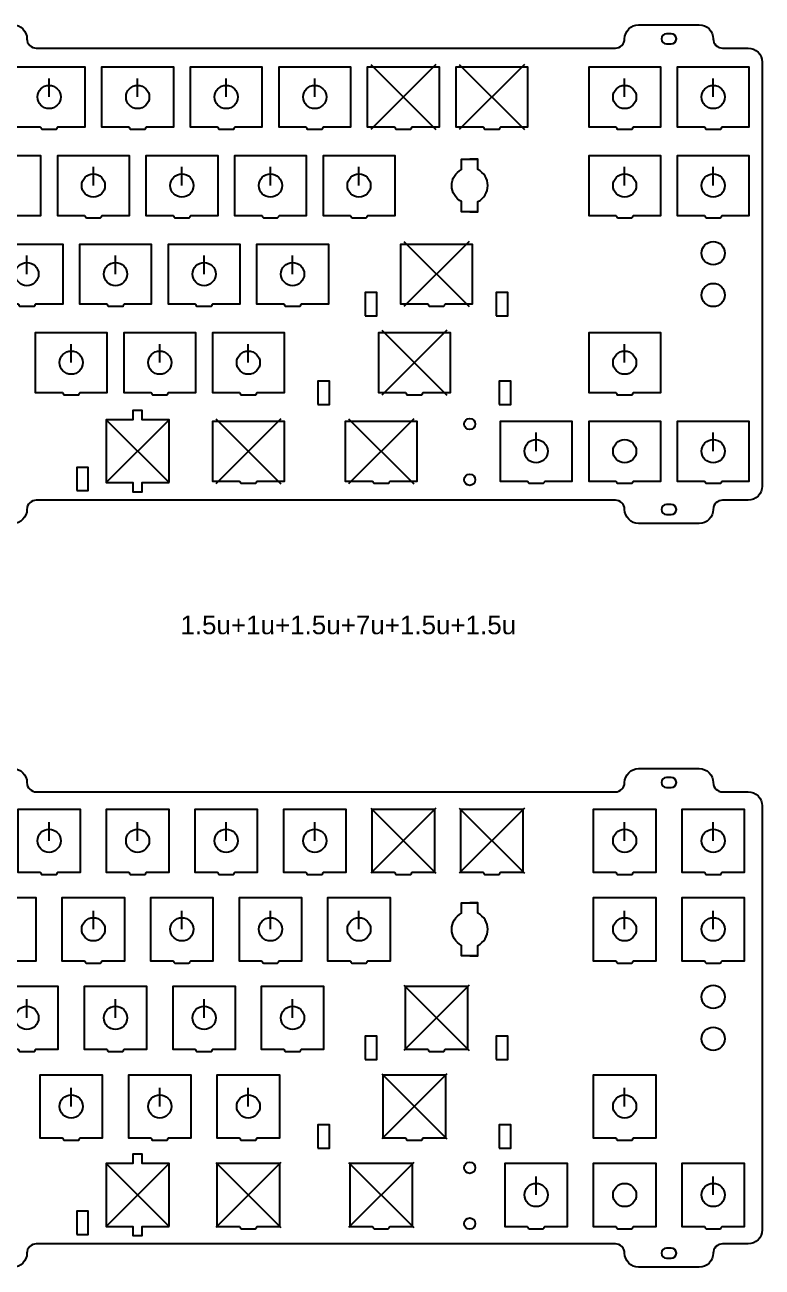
# Model space of a CAD drawing. Header units: millimetres. Extents: x 106 to 821, y 205 to 497.
# Drawn here: x 662.3 to 820.9, y 229.5 to 496.7 of the extents above; entities that cross this region are included whole.
import ezdxf

# ---------------------------------------------------------------- set-up
doc = ezdxf.new("R2010")
doc.units = ezdxf.units.MM
doc.layers.get('Defpoints').update_dxf_attribs({"color": 1})
doc.layers.add('Cmts', color=3, linetype='Continuous')
doc.styles.get("Standard").update_dxf_attribs({"font": 'arial.ttf'})

msp = doc.modelspace()

# ---------------------------------------------------------------- linework, layer by layer
for p, q in [((667.55, 481.18), (667.55, 485.18)), ((686.6, 481.18), (686.6, 485.18)), ((705.65, 481.18), (705.65, 485.18)), ((724.7, 481.18), (724.7, 485.18)), ((791.37, 481.18), (791.37, 485.18)), ((810.42, 481.18), (810.42, 485.18)), ((677.07, 462.13), (677.07, 466.13)), ((696.12, 462.13), (696.12, 466.13)), ((715.17, 462.13), (715.17, 466.13)), ((734.22, 462.13), (734.22, 466.13)), ((791.37, 462.13), (791.37, 466.13)), ((810.42, 462.13), (810.42, 466.13)), ((662.79, 443.08), (662.79, 447.08)), ((681.84, 443.08), (681.84, 447.08)), ((700.89, 443.08), (700.89, 447.08)), ((719.94, 443.08), (719.94, 447.08)), ((672.31, 424.03), (672.31, 428.03)), ((691.36, 424.03), (691.36, 428.03)), ((710.41, 424.03), (710.41, 428.03)), ((791.37, 424.03), (791.37, 428.03)), ((772.32, 404.98), (772.32, 408.98)), ((810.42, 404.98), (810.42, 408.98)), ((667.55, 321.18), (667.55, 325.18)), ((686.6, 321.18), (686.6, 325.18)), ((705.65, 321.18), (705.65, 325.18)), ((724.7, 321.18), (724.7, 325.18)), ((791.37, 321.18), (791.37, 325.18)), ((810.42, 321.18), (810.42, 325.18)), ((677.07, 302.13), (677.07, 306.13)), ((696.12, 302.13), (696.12, 306.13)), ((715.17, 302.13), (715.17, 306.13)), ((734.22, 302.13), (734.22, 306.13)), ((791.37, 302.13), (791.37, 306.13)), ((810.42, 302.13), (810.42, 306.13)), ((662.79, 283.08), (662.79, 287.08)), ((681.84, 283.08), (681.84, 287.08)), ((700.89, 283.08), (700.89, 287.08)), ((719.94, 283.08), (719.94, 287.08)), ((672.31, 264.03), (672.31, 268.03)), ((691.36, 264.03), (691.36, 268.03)), ((710.41, 264.03), (710.41, 268.03)), ((791.37, 264.03), (791.37, 268.03)), ((772.32, 244.98), (772.32, 248.98)), ((810.42, 244.98), (810.42, 248.98))]:
    msp.add_line(p, q)
for points in [[(659.79, 496.7, -0.414214), (662.79, 493.7), (662.79, 493.7, 0.414214), (664.79, 491.7), (789.37, 491.7, 0.414214), (791.37, 493.7), (791.37, 493.7, -0.414214), (794.37, 496.7), (807.42, 496.7, -0.414214), (810.42, 493.7), (810.42, 493.7, 0.414214), (812.42, 491.7), (817.95, 491.7, -0.414214), (820.95, 488.7), (820.95, 397.45, -0.414214), (817.95, 394.45), (812.42, 394.45, 0.414214), (810.42, 392.45), (810.42, 392.45, -0.414214), (807.42, 389.45), (794.37, 389.45, -0.414214), (791.37, 392.45, 0.414214), (789.37, 394.45), (664.79, 394.45, 0.414214), (662.79, 392.45), (662.79, 392.45, -0.414214), (659.79, 389.45)], [(758.04, 456.45), (756.28, 456.45), (756.28, 458.67, -0.613096), (756.28, 465.58), (756.28, 467.8), (758.04, 467.8)], [(759.8, 456.45), (758.04, 456.45), (759.8, 456.45), (759.8, 458.67, 0.613096), (759.8, 465.58), (759.8, 467.8), (758.04, 467.8), (759.8, 467.8)], [(659.79, 336.7, -0.414214), (662.79, 333.7), (662.79, 333.7, 0.414214), (664.79, 331.7), (789.37, 331.7, 0.414214), (791.37, 333.7), (791.37, 333.7, -0.414214), (794.37, 336.7), (807.42, 336.7, -0.414214), (810.42, 333.7), (810.42, 333.7, 0.414214), (812.42, 331.7), (817.95, 331.7, -0.414214), (820.95, 328.7), (820.95, 237.45, -0.414214), (817.95, 234.45), (812.42, 234.45, 0.414214), (810.42, 232.45), (810.42, 232.45, -0.414214), (807.42, 229.45), (794.37, 229.45, -0.414214), (791.37, 232.45, 0.414214), (789.37, 234.45), (664.79, 234.45, 0.414214), (662.79, 232.45), (662.79, 232.45, -0.414214), (659.79, 229.45)], [(758.04, 296.45), (756.28, 296.45), (756.28, 298.67, -0.613096), (756.28, 305.58), (756.28, 307.8), (758.04, 307.8)], [(759.8, 296.45), (758.04, 296.45), (759.8, 296.45), (759.8, 298.67, 0.613096), (759.8, 305.58), (759.8, 307.8), (758.04, 307.8), (759.8, 307.8)]]:
    msp.add_lwpolyline(points, format="xyb")
for points in [[(801.4, 492.6, 1), (801.4, 494.8), (800.4, 494.8, 1), (800.4, 492.6)], [(675.31, 487.57), (675.31, 487.57), (659.81, 487.57), (659.81, 487.57), (659.81, 474.77), (659.81, 474.77), (665.56, 474.77, -0.414214), (665.81, 474.52), (665.81, 474.52, 0.414214), (666.06, 474.27), (669.06, 474.27, 0.414214), (669.31, 474.52), (669.31, 474.52, -0.414214), (669.56, 474.77), (675.31, 474.77), (675.31, 474.77)], [(694.36, 487.57), (694.36, 487.57), (678.86, 487.57), (678.86, 487.57), (678.86, 474.77), (678.86, 474.77), (684.61, 474.77, -0.414214), (684.86, 474.52), (684.86, 474.52, 0.414214), (685.11, 474.27), (688.11, 474.27, 0.414214), (688.36, 474.52), (688.36, 474.52, -0.414214), (688.61, 474.77), (694.36, 474.77), (694.36, 474.77)], [(713.41, 487.57), (713.41, 487.57), (697.91, 487.57), (697.91, 487.57), (697.91, 474.77), (697.91, 474.77), (703.66, 474.77, -0.414214), (703.91, 474.52), (703.91, 474.52, 0.414214), (704.16, 474.27), (707.16, 474.27, 0.414214), (707.41, 474.52), (707.41, 474.52, -0.414214), (707.66, 474.77), (713.41, 474.77), (713.41, 474.77)], [(732.46, 487.57), (732.46, 487.57), (716.96, 487.57), (716.96, 487.57), (716.96, 474.77), (716.96, 474.77), (722.71, 474.77, -0.414214), (722.96, 474.52), (722.96, 474.52, 0.414214), (723.21, 474.27), (726.21, 474.27, 0.414214), (726.46, 474.52), (726.46, 474.52, -0.414214), (726.71, 474.77), (732.46, 474.77), (732.46, 474.77)], [(751.51, 487.57), (751.51, 487.57), (736.01, 487.57), (736.01, 487.57), (736.01, 474.77), (736.01, 474.77), (741.76, 474.77, -0.414214), (742.01, 474.52), (742.01, 474.52, 0.414214), (742.26, 474.27), (745.26, 474.27, 0.414214), (745.51, 474.52), (745.51, 474.52, -0.414214), (745.76, 474.77), (751.51, 474.77), (751.51, 474.77)], [(770.56, 487.57), (770.56, 487.57), (755.06, 487.57), (755.06, 487.57), (755.06, 474.77), (755.06, 474.77), (760.81, 474.77, -0.414214), (761.06, 474.52), (761.06, 474.52, 0.414214), (761.31, 474.27), (764.31, 474.27, 0.414214), (764.56, 474.52), (764.56, 474.52, -0.414214), (764.81, 474.77), (770.56, 474.77), (770.56, 474.77)], [(799.14, 487.57), (799.14, 487.57), (783.64, 487.57), (783.64, 487.57), (783.64, 474.77), (783.64, 474.77), (789.39, 474.77, -0.414214), (789.64, 474.52), (789.64, 474.52, 0.414214), (789.89, 474.27), (792.89, 474.27, 0.414214), (793.14, 474.52), (793.14, 474.52, -0.414214), (793.39, 474.77), (799.14, 474.77), (799.14, 474.77)], [(818.19, 487.57), (818.19, 487.57), (802.69, 487.57), (802.69, 487.57), (802.69, 474.77), (802.69, 474.77), (808.44, 474.77, -0.414214), (808.69, 474.52), (808.69, 474.52, 0.414214), (808.94, 474.27), (811.94, 474.27, 0.414214), (812.19, 474.52), (812.19, 474.52, -0.414214), (812.44, 474.77), (818.19, 474.77), (818.19, 474.77)], [(665.79, 468.52), (665.79, 468.52), (650.29, 468.52), (650.29, 468.52), (650.29, 455.72), (650.29, 455.72), (656.04, 455.72, -0.414214), (656.29, 455.47), (656.29, 455.47, 0.414214), (656.54, 455.22), (659.54, 455.22, 0.414214), (659.79, 455.47), (659.79, 455.47, -0.414214), (660.04, 455.72), (665.79, 455.72), (665.79, 455.72)], [(684.84, 468.52), (684.84, 468.52), (669.34, 468.52), (669.34, 468.52), (669.34, 455.72), (669.34, 455.72), (675.09, 455.72, -0.414214), (675.34, 455.47), (675.34, 455.47, 0.414214), (675.59, 455.22), (678.59, 455.22, 0.414214), (678.84, 455.47), (678.84, 455.47, -0.414214), (679.09, 455.72), (684.84, 455.72), (684.84, 455.72)], [(703.89, 468.52), (703.89, 468.52), (688.39, 468.52), (688.39, 468.52), (688.39, 455.72), (688.39, 455.72), (694.14, 455.72, -0.414214), (694.39, 455.47), (694.39, 455.47, 0.414214), (694.64, 455.22), (697.64, 455.22, 0.414214), (697.89, 455.47), (697.89, 455.47, -0.414214), (698.14, 455.72), (703.89, 455.72), (703.89, 455.72)], [(722.94, 468.52), (722.94, 468.52), (707.44, 468.52), (707.44, 468.52), (707.44, 455.72), (707.44, 455.72), (713.19, 455.72, -0.414214), (713.44, 455.47), (713.44, 455.47, 0.414214), (713.69, 455.22), (716.69, 455.22, 0.414214), (716.94, 455.47), (716.94, 455.47, -0.414214), (717.19, 455.72), (722.94, 455.72), (722.94, 455.72)], [(741.99, 468.52), (741.99, 468.52), (726.49, 468.52), (726.49, 468.52), (726.49, 455.72), (726.49, 455.72), (732.24, 455.72, -0.414214), (732.49, 455.47), (732.49, 455.47, 0.414214), (732.74, 455.22), (735.74, 455.22, 0.414214), (735.99, 455.47), (735.99, 455.47, -0.414214), (736.24, 455.72), (741.99, 455.72), (741.99, 455.72)], [(799.14, 468.52), (799.14, 468.52), (783.64, 468.52), (783.64, 468.52), (783.64, 455.72), (783.64, 455.72), (789.39, 455.72, -0.414214), (789.64, 455.47), (789.64, 455.47, 0.414214), (789.89, 455.22), (792.89, 455.22, 0.414214), (793.14, 455.47), (793.14, 455.47, -0.414214), (793.39, 455.72), (799.14, 455.72), (799.14, 455.72)], [(818.19, 468.52), (818.19, 468.52), (802.69, 468.52), (802.69, 468.52), (802.69, 455.72), (802.69, 455.72), (808.44, 455.72, -0.414214), (808.69, 455.47), (808.69, 455.47, 0.414214), (808.94, 455.22), (811.94, 455.22, 0.414214), (812.19, 455.47), (812.19, 455.47, -0.414214), (812.44, 455.72), (818.19, 455.72), (818.19, 455.72)], [(670.55, 449.47), (670.55, 449.47), (655.05, 449.47), (655.05, 449.47), (655.05, 436.67), (655.05, 436.67), (660.8, 436.67, -0.414214), (661.05, 436.42), (661.05, 436.42, 0.414214), (661.3, 436.17), (664.3, 436.17, 0.414214), (664.55, 436.42), (664.55, 436.42, -0.414214), (664.8, 436.67), (670.55, 436.67), (670.55, 436.67)], [(689.6, 449.47), (689.6, 449.47), (674.1, 449.47), (674.1, 449.47), (674.1, 436.67), (674.1, 436.67), (679.85, 436.67, -0.414214), (680.1, 436.42), (680.1, 436.42, 0.414214), (680.35, 436.17), (683.35, 436.17, 0.414214), (683.6, 436.42), (683.6, 436.42, -0.414214), (683.85, 436.67), (689.6, 436.67), (689.6, 436.67)], [(708.65, 449.47), (708.65, 449.47), (693.15, 449.47), (693.15, 449.47), (693.15, 436.67), (693.15, 436.67), (698.9, 436.67, -0.414214), (699.15, 436.42), (699.15, 436.42, 0.414214), (699.4, 436.17), (702.4, 436.17, 0.414214), (702.65, 436.42), (702.65, 436.42, -0.414214), (702.9, 436.67), (708.65, 436.67), (708.65, 436.67)], [(727.7, 449.47), (727.7, 449.47), (712.2, 449.47), (712.2, 449.47), (712.2, 436.67), (712.2, 436.67), (717.95, 436.67, -0.414214), (718.2, 436.42), (718.2, 436.42, 0.414214), (718.45, 436.17), (721.45, 436.17, 0.414214), (721.7, 436.42), (721.7, 436.42, -0.414214), (721.95, 436.67), (727.7, 436.67), (727.7, 436.67)], [(758.65, 449.47), (758.65, 449.47), (743.15, 449.47), (743.15, 449.47), (743.15, 436.67), (743.15, 436.67), (748.9, 436.67, -0.414214), (749.15, 436.42), (749.15, 436.42, 0.414214), (749.4, 436.17), (752.4, 436.17, 0.414214), (752.65, 436.42), (752.65, 436.42, -0.414214), (752.9, 436.67), (758.65, 436.67), (758.65, 436.67)], [(680.07, 430.42), (680.07, 430.42), (664.57, 430.42), (664.57, 430.42), (664.57, 417.62), (664.57, 417.62), (670.32, 417.62, -0.414214), (670.57, 417.37), (670.57, 417.37, 0.414214), (670.82, 417.12), (673.82, 417.12, 0.414214), (674.07, 417.37), (674.07, 417.37, -0.414214), (674.32, 417.62), (680.07, 417.62), (680.07, 417.62)], [(699.12, 430.42), (699.12, 430.42), (683.62, 430.42), (683.62, 430.42), (683.62, 417.62), (683.62, 417.62), (689.37, 417.62, -0.414214), (689.62, 417.37), (689.62, 417.37, 0.414214), (689.87, 417.12), (692.87, 417.12, 0.414214), (693.12, 417.37), (693.12, 417.37, -0.414214), (693.37, 417.62), (699.12, 417.62), (699.12, 417.62)], [(718.17, 430.42), (718.17, 430.42), (702.67, 430.42), (702.67, 430.42), (702.67, 417.62), (702.67, 417.62), (708.42, 417.62, -0.414214), (708.67, 417.37), (708.67, 417.37, 0.414214), (708.92, 417.12), (711.92, 417.12, 0.414214), (712.17, 417.37), (712.17, 417.37, -0.414214), (712.42, 417.62), (718.17, 417.62), (718.17, 417.62)], [(753.89, 430.42), (753.89, 430.42), (738.39, 430.42), (738.39, 430.42), (738.39, 417.62), (738.39, 417.62), (744.14, 417.62, -0.414214), (744.39, 417.37), (744.39, 417.37, 0.414214), (744.64, 417.12), (747.64, 417.12, 0.414214), (747.89, 417.37), (747.89, 417.37, -0.414214), (748.14, 417.62), (753.89, 417.62), (753.89, 417.62)], [(799.14, 430.42), (799.14, 430.42), (783.64, 430.42), (783.64, 430.42), (783.64, 417.62), (783.64, 417.62), (789.39, 417.62, -0.414214), (789.64, 417.37), (789.64, 417.37, 0.414214), (789.89, 417.12), (792.89, 417.12, 0.414214), (793.14, 417.37), (793.14, 417.37, -0.414214), (793.39, 417.62), (799.14, 417.62), (799.14, 417.62)], [(718.17, 411.37), (718.17, 411.37), (702.67, 411.37), (702.67, 411.37), (702.67, 398.57), (702.67, 398.57), (708.42, 398.57, -0.414214), (708.67, 398.32), (708.67, 398.32, 0.414214), (708.92, 398.07), (711.92, 398.07, 0.414214), (712.17, 398.32), (712.17, 398.32, -0.414214), (712.42, 398.57), (718.17, 398.57), (718.17, 398.57)], [(746.75, 411.37), (746.75, 411.37), (731.25, 411.37), (731.25, 411.37), (731.25, 398.57), (731.25, 398.57), (737, 398.57, -0.414214), (737.25, 398.32), (737.25, 398.32, 0.414214), (737.5, 398.07), (740.5, 398.07, 0.414214), (740.75, 398.32), (740.75, 398.32, -0.414214), (741, 398.57), (746.75, 398.57), (746.75, 398.57)], [(780.09, 411.37), (780.09, 411.37), (764.59, 411.37), (764.59, 411.37), (764.59, 398.57), (764.59, 398.57), (770.34, 398.57, -0.414214), (770.59, 398.32), (770.59, 398.32, 0.414214), (770.84, 398.07), (773.84, 398.07, 0.414214), (774.09, 398.32), (774.09, 398.32, -0.414214), (774.34, 398.57), (780.09, 398.57), (780.09, 398.57)], [(799.14, 411.37), (799.14, 411.37), (783.64, 411.37), (783.64, 411.37), (783.64, 398.57), (783.64, 398.57), (789.39, 398.57, -0.414214), (789.64, 398.32), (789.64, 398.32, 0.414214), (789.89, 398.07), (792.89, 398.07, 0.414214), (793.14, 398.32), (793.14, 398.32, -0.414214), (793.39, 398.57), (799.14, 398.57), (799.14, 398.57)], [(818.19, 411.37), (818.19, 411.37), (802.69, 411.37), (802.69, 411.37), (802.69, 398.57), (802.69, 398.57), (808.44, 398.57, -0.414214), (808.69, 398.32), (808.69, 398.32, 0.414214), (808.94, 398.07), (811.94, 398.07, 0.414214), (812.19, 398.32), (812.19, 398.32, -0.414214), (812.44, 398.57), (818.19, 398.57), (818.19, 398.57)], [(801.4, 391.35, 1), (801.4, 393.55), (800.4, 393.55, 1), (800.4, 391.35)], [(801.4, 332.6, 1), (801.4, 334.8), (800.4, 334.8, 1), (800.4, 332.6)], [(669.05, 313.93, 0.414214), (669.3, 314.18), (669.3, 314.18, -0.414214), (669.55, 314.43), (674.3, 314.43), (674.3, 327.93), (660.8, 327.93), (660.8, 314.43), (665.55, 314.43, -0.414214), (665.8, 314.18), (665.8, 314.18, 0.414214), (666.05, 313.93)], [(688.1, 313.93, 0.414214), (688.35, 314.18), (688.35, 314.18, -0.414214), (688.6, 314.43), (693.35, 314.43), (693.35, 327.93), (679.85, 327.93), (679.85, 314.43), (684.6, 314.43, -0.414214), (684.85, 314.18), (684.85, 314.18, 0.414214), (685.1, 313.93)], [(707.15, 313.93, 0.414214), (707.4, 314.18), (707.4, 314.18, -0.414214), (707.65, 314.43), (712.4, 314.43), (712.4, 327.93), (698.9, 327.93), (698.9, 314.43), (703.65, 314.43, -0.414214), (703.9, 314.18), (703.9, 314.18, 0.414214), (704.15, 313.93)], [(726.2, 313.93, 0.414214), (726.45, 314.18), (726.45, 314.18, -0.414214), (726.7, 314.43), (731.45, 314.43), (731.45, 327.93), (717.95, 327.93), (717.95, 314.43), (722.7, 314.43, -0.414214), (722.95, 314.18), (722.95, 314.18, 0.414214), (723.2, 313.93)], [(745.25, 313.93, 0.414214), (745.5, 314.18), (745.5, 314.18, -0.414214), (745.75, 314.43), (750.5, 314.43), (750.5, 327.93), (737, 327.93), (737, 314.43), (741.75, 314.43, -0.414214), (742, 314.18), (742, 314.18, 0.414214), (742.25, 313.93)], [(764.3, 313.93, 0.414214), (764.55, 314.18), (764.55, 314.18, -0.414214), (764.8, 314.43), (769.55, 314.43), (769.55, 327.93), (756.05, 327.93), (756.05, 314.43), (760.8, 314.43, -0.414214), (761.05, 314.18), (761.05, 314.18, 0.414214), (761.3, 313.93)], [(792.87, 313.93, 0.414214), (793.12, 314.18), (793.12, 314.18, -0.414214), (793.37, 314.43), (798.12, 314.43), (798.12, 327.93), (784.62, 327.93), (784.62, 314.43), (789.37, 314.43, -0.414214), (789.62, 314.18), (789.62, 314.18, 0.414214), (789.87, 313.93)], [(811.92, 313.93, 0.414214), (812.17, 314.18), (812.17, 314.18, -0.414214), (812.42, 314.43), (817.17, 314.43), (817.17, 327.93), (803.67, 327.93), (803.67, 314.43), (808.42, 314.43, -0.414214), (808.67, 314.18), (808.67, 314.18, 0.414214), (808.92, 313.93)], [(659.52, 294.88, 0.414214), (659.77, 295.13), (659.77, 295.13, -0.414214), (660.02, 295.38), (664.77, 295.38), (664.77, 308.88), (651.27, 308.88), (651.27, 295.38), (656.02, 295.38, -0.414214), (656.27, 295.13), (656.27, 295.13, 0.414214), (656.52, 294.88)], [(678.57, 294.88, 0.414214), (678.82, 295.13), (678.82, 295.13, -0.414214), (679.07, 295.38), (683.82, 295.38), (683.82, 308.88), (670.32, 308.88), (670.32, 295.38), (675.07, 295.38, -0.414214), (675.32, 295.13), (675.32, 295.13, 0.414214), (675.57, 294.88)], [(697.62, 294.88, 0.414214), (697.87, 295.13), (697.87, 295.13, -0.414214), (698.12, 295.38), (702.87, 295.38), (702.87, 308.88), (689.37, 308.88), (689.37, 295.38), (694.12, 295.38, -0.414214), (694.37, 295.13), (694.37, 295.13, 0.414214), (694.62, 294.88)], [(716.67, 294.88, 0.414214), (716.92, 295.13), (716.92, 295.13, -0.414214), (717.17, 295.38), (721.92, 295.38), (721.92, 308.88), (708.42, 308.88), (708.42, 295.38), (713.17, 295.38, -0.414214), (713.42, 295.13), (713.42, 295.13, 0.414214), (713.67, 294.88)], [(735.72, 294.88, 0.414214), (735.97, 295.13), (735.97, 295.13, -0.414214), (736.22, 295.38), (740.97, 295.38), (740.97, 308.88), (727.47, 308.88), (727.47, 295.38), (732.22, 295.38, -0.414214), (732.47, 295.13), (732.47, 295.13, 0.414214), (732.72, 294.88)], [(792.87, 294.88, 0.414214), (793.12, 295.13), (793.12, 295.13, -0.414214), (793.37, 295.38), (798.12, 295.38), (798.12, 308.88), (784.62, 308.88), (784.62, 295.38), (789.37, 295.38, -0.414214), (789.62, 295.13), (789.62, 295.13, 0.414214), (789.87, 294.88)], [(811.92, 294.88, 0.414214), (812.17, 295.13), (812.17, 295.13, -0.414214), (812.42, 295.38), (817.17, 295.38), (817.17, 308.88), (803.67, 308.88), (803.67, 295.38), (808.42, 295.38, -0.414214), (808.67, 295.13), (808.67, 295.13, 0.414214), (808.92, 294.88)], [(664.29, 275.83, 0.414214), (664.54, 276.08), (664.54, 276.08, -0.414214), (664.79, 276.33), (669.54, 276.33), (669.54, 289.83), (656.04, 289.83), (656.04, 276.33), (660.79, 276.33, -0.414214), (661.04, 276.08), (661.04, 276.08, 0.414214), (661.29, 275.83)], [(683.34, 275.83, 0.414214), (683.59, 276.08), (683.59, 276.08, -0.414214), (683.84, 276.33), (688.59, 276.33), (688.59, 289.83), (675.09, 289.83), (675.09, 276.33), (679.84, 276.33, -0.414214), (680.09, 276.08), (680.09, 276.08, 0.414214), (680.34, 275.83)], [(702.39, 275.83, 0.414214), (702.64, 276.08), (702.64, 276.08, -0.414214), (702.89, 276.33), (707.64, 276.33), (707.64, 289.83), (694.14, 289.83), (694.14, 276.33), (698.89, 276.33, -0.414214), (699.14, 276.08), (699.14, 276.08, 0.414214), (699.39, 275.83)], [(721.44, 275.83, 0.414214), (721.69, 276.08), (721.69, 276.08, -0.414214), (721.94, 276.33), (726.69, 276.33), (726.69, 289.83), (713.19, 289.83), (713.19, 276.33), (717.94, 276.33, -0.414214), (718.19, 276.08), (718.19, 276.08, 0.414214), (718.44, 275.83)], [(752.39, 275.83, 0.414214), (752.64, 276.08), (752.64, 276.08, -0.414214), (752.89, 276.33), (757.64, 276.33), (757.64, 289.83), (744.14, 289.83), (744.14, 276.33), (748.89, 276.33, -0.414214), (749.14, 276.08), (749.14, 276.08, 0.414214), (749.39, 275.83)], [(673.81, 256.78, 0.414214), (674.06, 257.03), (674.06, 257.03, -0.414214), (674.31, 257.28), (679.06, 257.28), (679.06, 270.78), (665.56, 270.78), (665.56, 257.28), (670.31, 257.28, -0.414214), (670.56, 257.03), (670.56, 257.03, 0.414214), (670.81, 256.78)], [(692.86, 256.78, 0.414214), (693.11, 257.03), (693.11, 257.03, -0.414214), (693.36, 257.28), (698.11, 257.28), (698.11, 270.78), (684.61, 270.78), (684.61, 257.28), (689.36, 257.28, -0.414214), (689.61, 257.03), (689.61, 257.03, 0.414214), (689.86, 256.78)], [(711.91, 256.78, 0.414214), (712.16, 257.03), (712.16, 257.03, -0.414214), (712.41, 257.28), (717.16, 257.28), (717.16, 270.78), (703.66, 270.78), (703.66, 257.28), (708.41, 257.28, -0.414214), (708.66, 257.03), (708.66, 257.03, 0.414214), (708.91, 256.78)], [(747.63, 256.78, 0.414214), (747.88, 257.03), (747.88, 257.03, -0.414214), (748.13, 257.28), (752.88, 257.28), (752.88, 270.78), (739.38, 270.78), (739.38, 257.28), (744.13, 257.28, -0.414214), (744.38, 257.03), (744.38, 257.03, 0.414214), (744.63, 256.78)], [(792.87, 256.78, 0.414214), (793.12, 257.03), (793.12, 257.03, -0.414214), (793.37, 257.28), (798.12, 257.28), (798.12, 270.78), (784.62, 270.78), (784.62, 257.28), (789.37, 257.28, -0.414214), (789.62, 257.03), (789.62, 257.03, 0.414214), (789.87, 256.78)], [(711.91, 237.73, 0.414214), (712.16, 237.98), (712.16, 237.98, -0.414214), (712.41, 238.23), (717.16, 238.23), (717.16, 251.73), (703.66, 251.73), (703.66, 238.23), (708.41, 238.23, -0.414214), (708.66, 237.98), (708.66, 237.98, 0.414214), (708.91, 237.73)], [(740.49, 237.73, 0.414214), (740.74, 237.98), (740.74, 237.98, -0.414214), (740.99, 238.23), (745.74, 238.23), (745.74, 251.73), (732.24, 251.73), (732.24, 238.23), (736.99, 238.23, -0.414214), (737.24, 237.98), (737.24, 237.98, 0.414214), (737.49, 237.73)], [(773.82, 237.73, 0.414214), (774.07, 237.98), (774.07, 237.98, -0.414214), (774.32, 238.23), (779.07, 238.23), (779.07, 251.73), (765.57, 251.73), (765.57, 238.23), (770.32, 238.23, -0.414214), (770.57, 237.98), (770.57, 237.98, 0.414214), (770.82, 237.73)], [(792.87, 237.73, 0.414214), (793.12, 237.98), (793.12, 237.98, -0.414214), (793.37, 238.23), (798.12, 238.23), (798.12, 251.73), (784.62, 251.73), (784.62, 238.23), (789.37, 238.23, -0.414214), (789.62, 237.98), (789.62, 237.98, 0.414214), (789.87, 237.73)], [(811.92, 237.73, 0.414214), (812.17, 237.98), (812.17, 237.98, -0.414214), (812.42, 238.23), (817.17, 238.23), (817.17, 251.73), (803.67, 251.73), (803.67, 238.23), (808.42, 238.23, -0.414214), (808.67, 237.98), (808.67, 237.98, 0.414214), (808.92, 237.73)], [(801.4, 231.35, 1), (801.4, 233.55), (800.4, 233.55, 1), (800.4, 231.35)]]:
    msp.add_lwpolyline(points, format="xyb", close=True)
for points in [[(735.54, 434.13), (738.04, 434.13), (738.04, 439.13), (735.54, 439.13)], [(763.74, 434.13), (766.24, 434.13), (766.24, 439.13), (763.74, 439.13)], [(725.38, 415.05), (727.88, 415.05), (727.88, 420.05), (725.38, 420.05)], [(764.38, 415.05), (766.88, 415.05), (766.88, 420.05), (764.38, 420.05)], [(693.35, 398.23), (693.35, 411.73), (687.6, 411.73), (687.6, 413.73), (686.6, 413.73), (685.6, 413.73), (685.6, 411.73), (679.85, 411.73), (679.85, 398.23), (685.6, 398.23), (685.6, 396.23), (686.6, 396.23), (687.6, 396.23), (687.6, 398.23)], [(673.49, 396.51), (675.99, 396.51), (675.99, 401.51), (673.49, 401.51)], [(735.54, 274.13), (738.04, 274.13), (738.04, 279.13), (735.54, 279.13)], [(763.74, 274.13), (766.24, 274.13), (766.24, 279.13), (763.74, 279.13)], [(725.38, 255.05), (727.88, 255.05), (727.88, 260.05), (725.38, 260.05)], [(764.38, 255.05), (766.88, 255.05), (766.88, 260.05), (764.38, 260.05)], [(693.35, 238.23), (693.35, 251.73), (687.6, 251.73), (687.6, 253.73), (686.6, 253.73), (685.6, 253.73), (685.6, 251.73), (679.85, 251.73), (679.85, 238.23), (685.6, 238.23), (685.6, 236.23), (686.6, 236.23), (687.6, 236.23), (687.6, 238.23)], [(673.49, 236.51), (675.99, 236.51), (675.99, 241.51), (673.49, 241.51)]]:
    msp.add_lwpolyline(points, close=True)
for centre, radius in [((667.55, 481.18), 2.5), ((686.6, 481.18), 2.5), ((705.65, 481.18), 2.5), ((724.7, 481.18), 2.5), ((791.37, 481.18), 2.5), ((810.42, 481.18), 2.5), ((677.07, 462.13), 2.5), ((696.12, 462.13), 2.5), ((715.17, 462.13), 2.5), ((734.22, 462.13), 2.5), ((791.37, 462.13), 2.5), ((810.42, 462.13), 2.5), ((810.42, 447.58), 2.5), ((662.79, 443.08), 2.5), ((681.84, 443.08), 2.5), ((700.89, 443.08), 2.5), ((719.94, 443.08), 2.5), ((810.42, 438.58), 2.5), ((672.31, 424.03), 2.5), ((691.36, 424.03), 2.5), ((710.41, 424.03), 2.5), ((791.37, 424.03), 2.5), ((758.04, 410.83), 1.2), ((772.32, 404.98), 2.5), ((791.37, 404.98), 2.5), ((810.42, 404.98), 2.5), ((758.04, 398.83), 1.2), ((667.55, 321.18), 2.5), ((686.6, 321.18), 2.5), ((705.65, 321.18), 2.5), ((724.7, 321.18), 2.5), ((791.37, 321.18), 2.5), ((810.42, 321.18), 2.5), ((677.07, 302.13), 2.5), ((696.12, 302.13), 2.5), ((715.17, 302.13), 2.5), ((734.22, 302.13), 2.5), ((791.37, 302.13), 2.5), ((810.42, 302.13), 2.5), ((810.42, 287.58), 2.5), ((662.79, 283.08), 2.5), ((681.84, 283.08), 2.5), ((700.89, 283.08), 2.5), ((719.94, 283.08), 2.5), ((810.42, 278.58), 2.5), ((672.31, 264.03), 2.5), ((691.36, 264.03), 2.5), ((710.41, 264.03), 2.5), ((791.37, 264.03), 2.5), ((758.04, 250.83), 1.2), ((772.32, 244.98), 2.5), ((791.37, 244.98), 2.5), ((810.42, 244.98), 2.5), ((758.04, 238.83), 1.2)]:
    msp.add_circle(centre, radius)
at = {"layer": 'Cmts'}
for p, q in [((679.85, 411.73), (693.35, 398.23)), ((693.35, 411.73), (679.85, 398.23)), ((679.85, 251.73), (693.35, 238.23)), ((693.35, 251.73), (679.85, 238.23))]:
    msp.add_line(p, q, dxfattribs=at)
at = {"layer": 'Defpoints'}
for p, q in [((736.75, 488.18), (750.75, 474.18)), ((750.75, 488.18), (736.75, 474.18)), ((755.8, 488.18), (769.8, 474.18)), ((769.8, 488.18), (755.8, 474.18)), ((743.89, 450.08), (757.89, 436.08)), ((757.89, 450.08), (743.89, 436.08)), ((739.13, 431.03), (753.13, 417.03)), ((753.13, 431.03), (739.13, 417.03)), ((703.41, 411.98), (717.41, 397.98)), ((717.41, 411.98), (703.41, 397.98)), ((731.99, 411.98), (745.99, 397.98)), ((745.99, 411.98), (731.99, 397.98)), ((736.75, 328.18), (750.75, 314.18)), ((750.75, 328.18), (736.75, 314.18)), ((755.8, 328.18), (769.8, 314.18)), ((769.8, 328.18), (755.8, 314.18)), ((743.89, 290.08), (757.89, 276.08)), ((757.89, 290.08), (743.89, 276.08)), ((739.13, 271.03), (753.13, 257.03)), ((753.13, 271.03), (739.13, 257.03)), ((703.41, 251.98), (717.41, 237.98)), ((717.41, 251.98), (703.41, 237.98)), ((731.99, 251.98), (745.99, 237.98)), ((745.99, 251.98), (731.99, 237.98))]:
    msp.add_line(p, q, dxfattribs=at)

# ---------------------------------------------------------------- texts
at = {"layer": 'Cmts', "insert": (695.79, 369.61), "char_height": 4, "attachment_point": 1}
msp.add_mtext_dynamic_manual_height_columns('1.5u+1u+1.5u+7u+1.5u+1.5u', width=138.7694, gutter_width=12.5, heights=[0], dxfattribs=at)

doc.saveas('drawing.dxf')
